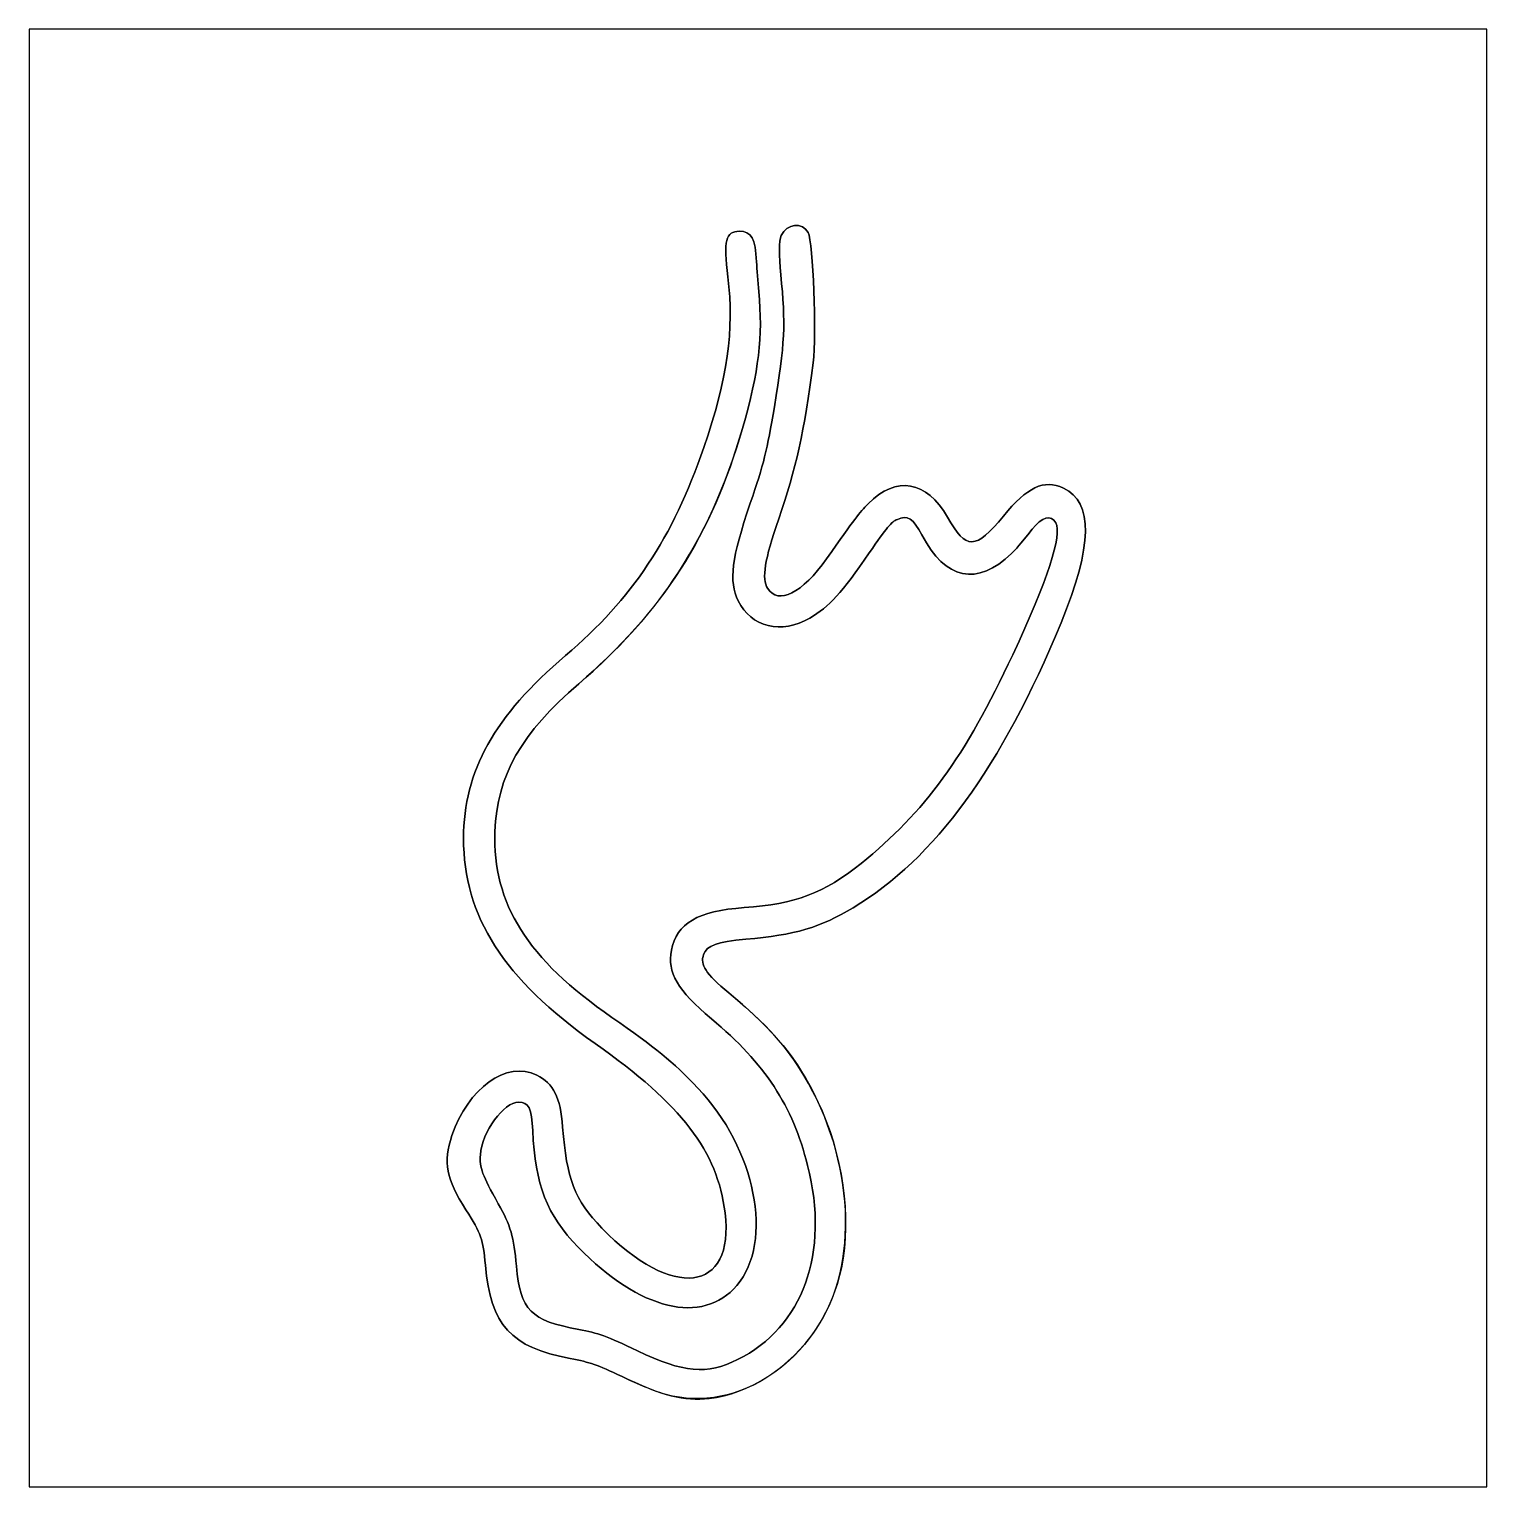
# Model space of a CAD drawing. Header units: millimetres. Extents: x -331 to 0, y 0 to 331.
import ezdxf

# ---------------------------------------------------------------- set-up
doc = ezdxf.new("R2010")
doc.units = ezdxf.units.MM
doc.layers.get('0').update_dxf_attribs({"linetype": 'CONTINUOUS'})

msp = doc.modelspace()

# ---------------------------------------------------------------- linework, layer by layer
msp.add_lwpolyline([(0, 165.39), (0, 330.77), (-165.39, 330.77), (-330.77, 330.77), (-330.77, 165.39), (-330.77, 0), (-165.39, 0), (0, 0)], close=True)
for points in [[(-169.62, 284.9), (-172.71, 284.9), (-173.23, 282.86), (-172.21, 274.54)], [(-172.21, 274.54), (-173.23, 282.86), (-172.71, 284.9), (-169.62, 284.9)], [(-165.72, 277.96), (-165.98, 283.32), (-166.87, 284.91), (-169.62, 284.9)], [(-169.62, 284.9), (-166.87, 284.91), (-165.98, 283.32), (-165.72, 277.96)], [(-154.01, 284.64), (-155.26, 287.06), (-158.88, 286.64), (-160.11, 283.94)], [(-160.11, 283.94), (-158.88, 286.64), (-155.26, 287.06), (-154.01, 284.64)], [(-152.89, 255.02), (-152.05, 261.51), (-152.84, 282.39), (-154.01, 284.64)], [(-154.01, 284.64), (-152.84, 282.39), (-152.05, 261.51), (-152.89, 255.02)], [(-160.11, 283.94), (-160.63, 282.79), (-160.67, 279.44), (-160.22, 275.06)], [(-160.22, 275.06), (-160.67, 279.44), (-160.63, 282.79), (-160.11, 283.94)], [(-165.22, 271.23), (-165.42, 273.36), (-165.64, 276.38), (-165.72, 277.96)], [(-165.72, 277.96), (-165.64, 276.38), (-165.42, 273.36), (-165.22, 271.23)], [(-160.22, 275.06), (-159.06, 264.01), (-159.29, 259.28), (-161.66, 245.1)], [(-161.66, 245.1), (-159.29, 259.28), (-159.06, 264.01), (-160.22, 275.06)], [(-172.21, 274.54), (-170.74, 262.44), (-172.28, 251.52), (-177.68, 235.84)], [(-177.68, 235.84), (-172.28, 251.52), (-170.74, 262.44), (-172.21, 274.54)], [(-168.92, 240.14), (-165.16, 253.18), (-164.24, 260.92), (-165.22, 271.23)], [(-165.22, 271.23), (-164.24, 260.92), (-165.16, 253.18), (-168.92, 240.14)], [(-160.68, 219.63), (-156.74, 231.04), (-154.88, 239.47), (-152.89, 255.02)], [(-152.89, 255.02), (-154.88, 239.47), (-156.74, 231.04), (-160.68, 219.63)], [(-161.66, 245.1), (-163.33, 235.11), (-164.07, 232.14), (-167.13, 223.19)], [(-167.13, 223.19), (-164.07, 232.14), (-163.33, 235.11), (-161.66, 245.1)], [(-168.92, 240.14), (-175.88, 215.95), (-187.06, 198.53), (-206.07, 182.25)], [(-184.68, 205.63), (-177.65, 216.17), (-172.69, 227.03), (-168.92, 240.14)], [(-177.68, 235.84), (-184.75, 215.3), (-193.96, 201.44), (-209.05, 188.64)], [(-209.05, 188.64), (-193.96, 201.44), (-184.75, 215.3), (-177.68, 235.84)], [(-122.4, 220.04), (-127.07, 228.33), (-134.03, 229.52), (-140.36, 223.09)], [(-140.36, 223.09), (-134.03, 229.52), (-127.07, 228.33), (-122.4, 220.04)], [(-96.08, 226.63), (-100.52, 228.66), (-104.3, 226.91), (-109.71, 220.29)], [(-109.71, 220.29), (-104.3, 226.91), (-100.52, 228.66), (-96.08, 226.63)], [(-96.62, 196.06), (-89.43, 213.5), (-89.26, 223.5), (-96.08, 226.63)], [(-96.08, 226.63), (-89.26, 223.5), (-89.43, 213.5), (-96.62, 196.06)], [(-167.13, 223.19), (-171.43, 210.63), (-172.05, 205.6), (-169.89, 201.04)], [(-169.89, 201.04), (-172.05, 205.6), (-171.43, 210.63), (-167.13, 223.19)], [(-140.36, 223.09), (-142.47, 220.95), (-143.33, 219.82), (-149.82, 210.59)], [(-149.82, 210.59), (-143.33, 219.82), (-142.47, 220.95), (-140.36, 223.09)], [(-163.2, 203.89), (-164.58, 206.13), (-163.92, 210.27), (-160.68, 219.63)], [(-160.68, 219.63), (-163.92, 210.27), (-164.58, 206.13), (-163.2, 203.89)], [(-140.14, 211.91), (-136.12, 217.78), (-135.2, 218.88), (-133.75, 219.54)], [(-133.75, 219.54), (-135.2, 218.88), (-136.12, 217.78), (-140.14, 211.91)], [(-133.75, 219.54), (-131.49, 220.58), (-130.13, 219.7), (-128.2, 215.99)], [(-128.2, 215.99), (-130.13, 219.7), (-131.49, 220.58), (-133.75, 219.54)], [(-109.71, 220.29), (-116.03, 212.57), (-118.17, 212.53), (-122.4, 220.04)], [(-122.4, 220.04), (-118.17, 212.53), (-116.03, 212.57), (-109.71, 220.29)], [(-97.8, 218.75), (-96.35, 215.94), (-99.66, 205.8), (-107.58, 188.82)], [(-107.58, 188.82), (-99.66, 205.8), (-96.35, 215.94), (-97.8, 218.75)], [(-103.19, 217.28), (-100.98, 220.07), (-98.79, 220.66), (-97.8, 218.75)], [(-97.8, 218.75), (-98.79, 220.66), (-100.98, 220.07), (-103.19, 217.28)], [(-128.2, 215.99), (-122.89, 205.79), (-115.63, 204.28), (-107.87, 211.77)], [(-107.87, 211.77), (-115.63, 204.28), (-122.89, 205.79), (-128.2, 215.99)], [(-107.87, 211.77), (-106.77, 212.84), (-106.06, 213.68), (-103.19, 217.28)], [(-103.19, 217.28), (-106.06, 213.68), (-106.77, 212.84), (-107.87, 211.77)], [(-153.62, 197.13), (-149.21, 199.72), (-146.36, 202.85), (-140.14, 211.91)], [(-140.14, 211.91), (-146.36, 202.85), (-149.21, 199.72), (-153.62, 197.13)], [(-149.82, 210.59), (-155.3, 202.8), (-160.82, 200.04), (-163.2, 203.89)], [(-163.2, 203.89), (-160.82, 200.04), (-155.3, 202.8), (-149.82, 210.59)], [(-206.07, 182.25), (-197.19, 189.85), (-189.84, 197.89), (-184.68, 205.63)], [(-169.89, 201.04), (-167.05, 195.08), (-160.01, 193.39), (-153.62, 197.13)], [(-153.62, 197.13), (-160.01, 193.39), (-167.05, 195.08), (-169.89, 201.04)], [(-143.78, 131.42), (-125.26, 142.55), (-110.12, 163.3), (-96.62, 196.06)], [(-96.62, 196.06), (-110.12, 163.3), (-125.26, 142.55), (-143.78, 131.42)], [(-209.05, 188.64), (-225.21, 174.92), (-232.19, 162.43), (-232.2, 147.18)], [(-232.2, 147.18), (-232.19, 162.43), (-225.21, 174.92), (-209.05, 188.64)], [(-107.58, 188.82), (-118.36, 165.71), (-127.53, 153.09), (-142.01, 141.44)], [(-142.01, 141.44), (-127.53, 153.09), (-118.36, 165.71), (-107.58, 188.82)], [(-225.08, 148.72), (-224.68, 161.22), (-219.08, 171.11), (-206.07, 182.25)], [(-206.07, 182.25), (-219.08, 171.11), (-224.68, 161.22), (-225.08, 148.72)], [(-232.2, 147.18), (-232.21, 129.44), (-223.16, 115.3), (-202.37, 100.61)], [(-202.37, 100.61), (-223.16, 115.3), (-232.21, 129.44), (-232.2, 147.18)], [(-198.54, 106.52), (-217.79, 119.84), (-225.59, 132.25), (-225.08, 148.72)], [(-225.08, 148.72), (-225.59, 132.25), (-217.79, 119.84), (-198.54, 106.52)], [(-142.01, 141.44), (-150.35, 134.73), (-156.89, 132.25), (-168.49, 131.43)], [(-168.49, 131.43), (-156.89, 132.25), (-150.35, 134.73), (-142.01, 141.44)], [(-168.49, 131.43), (-179.11, 130.67), (-183.81, 127.92), (-185.02, 121.76)], [(-185.02, 121.76), (-183.81, 127.92), (-179.11, 130.67), (-168.49, 131.43)], [(-168.14, 124.25), (-156.96, 125.24), (-151.25, 126.92), (-143.78, 131.42)], [(-143.78, 131.42), (-151.25, 126.92), (-156.96, 125.24), (-168.14, 124.25)], [(-177.72, 120.77), (-176.91, 122.9), (-174.85, 123.65), (-168.14, 124.25)], [(-168.14, 124.25), (-174.85, 123.65), (-176.91, 122.9), (-177.72, 120.77)], [(-185.02, 121.76), (-186.01, 116.72), (-183.66, 112.67), (-175.97, 106.21)], [(-175.97, 106.21), (-183.66, 112.67), (-186.01, 116.72), (-185.02, 121.76)], [(-172, 112.07), (-177.31, 116.52), (-178.59, 118.47), (-177.72, 120.77)], [(-177.72, 120.77), (-178.59, 118.47), (-177.31, 116.52), (-172, 112.07)], [(-154.95, 93.31), (-158.97, 100.05), (-163.16, 104.67), (-172, 112.07)], [(-172, 112.07), (-161.31, 103.12), (-156.55, 97.32), (-151.85, 87.54)], [(-179.05, 90.49), (-184.86, 96.57), (-188.56, 99.62), (-198.54, 106.52)], [(-198.54, 106.52), (-188.56, 99.62), (-184.86, 96.57), (-179.05, 90.49)], [(-175.97, 106.21), (-163.71, 95.93), (-157.57, 86.56), (-154.12, 72.92)], [(-154.12, 72.92), (-157.57, 86.56), (-163.71, 95.93), (-175.97, 106.21)], [(-202.37, 100.61), (-182.57, 86.62), (-174.6, 76.23), (-172.87, 62.19)], [(-172.87, 62.19), (-174.6, 76.23), (-182.57, 86.62), (-202.37, 100.61)], [(-215.59, 93.43), (-222.4, 96.79), (-231.22, 90.49), (-234.83, 79.7)], [(-234.83, 79.7), (-231.22, 90.49), (-222.4, 96.79), (-215.59, 93.43)], [(-209.71, 81.65), (-210.21, 88.4), (-211.78, 91.54), (-215.59, 93.43)], [(-215.59, 93.43), (-211.78, 91.54), (-210.21, 88.4), (-209.71, 81.65)], [(-152.18, 35.8), (-142.33, 50.4), (-143.47, 74.06), (-154.95, 93.31)], [(-170.17, 45.7), (-161.74, 55.63), (-165.93, 76.76), (-179.05, 90.49)], [(-179.05, 90.49), (-165.93, 76.76), (-161.74, 55.63), (-170.17, 45.7)], [(-228.38, 75.31), (-228, 80.53), (-223.09, 87.3), (-219.67, 87.32)], [(-219.67, 87.32), (-223.09, 87.3), (-228, 80.53), (-228.38, 75.31)], [(-219.67, 87.32), (-217.45, 87.33), (-216.74, 85.88), (-216.51, 80.83)], [(-216.51, 80.83), (-216.74, 85.88), (-217.45, 87.33), (-219.67, 87.32)], [(-151.85, 87.54), (-146.18, 75.74), (-144.1, 61.15), (-146.45, 49.73)], [(-234.83, 79.7), (-236.86, 73.62), (-236.16, 69.9), (-231.65, 62.85)], [(-231.65, 62.85), (-236.16, 69.9), (-236.86, 73.62), (-234.83, 79.7)], [(-216.51, 80.83), (-215.94, 68.43), (-213.35, 61.8), (-206.18, 54.39)], [(-206.18, 54.39), (-213.35, 61.8), (-215.94, 68.43), (-216.51, 80.83)], [(-200.8, 58.7), (-206.95, 65.06), (-208.84, 69.93), (-209.71, 81.65)], [(-209.71, 81.65), (-208.84, 69.93), (-206.95, 65.06), (-200.8, 58.7)], [(-224.31, 64.24), (-227.95, 70.71), (-228.59, 72.47), (-228.38, 75.31)], [(-228.38, 75.31), (-228.59, 72.47), (-227.95, 70.71), (-224.31, 64.24)], [(-154.12, 72.92), (-149.1, 53.06), (-155.16, 36.29), (-170.03, 28.87)], [(-170.03, 28.87), (-155.16, 36.29), (-149.1, 53.06), (-154.12, 72.92)], [(-220.19, 50.06), (-220.79, 56.76), (-221.52, 59.29), (-224.31, 64.24)], [(-224.31, 64.24), (-221.52, 59.29), (-220.79, 56.76), (-220.19, 50.06)], [(-231.65, 62.85), (-228.17, 57.39), (-227.77, 56.24), (-227.24, 50.28)], [(-227.24, 50.28), (-227.77, 56.24), (-228.17, 57.39), (-231.65, 62.85)], [(-172.87, 62.19), (-170.63, 44.02), (-184.88, 42.24), (-200.8, 58.7)], [(-200.8, 58.7), (-184.88, 42.24), (-170.63, 44.02), (-172.87, 62.19)], [(-206.18, 54.39), (-192.3, 40.04), (-177.92, 36.57), (-170.17, 45.7)], [(-170.17, 45.7), (-177.92, 36.57), (-192.3, 40.04), (-206.18, 54.39)], [(-227.24, 50.28), (-226.04, 36.7), (-221.45, 31.65), (-208.03, 29.12)], [(-208.03, 29.12), (-221.45, 31.65), (-226.04, 36.7), (-227.24, 50.28)], [(-206.07, 35.72), (-216.98, 37.72), (-219.31, 40.09), (-220.19, 50.06)], [(-220.19, 50.06), (-219.31, 40.09), (-216.98, 37.72), (-206.07, 35.72)], [(-146.45, 49.73), (-150.44, 30.4), (-168.16, 16.93), (-184.79, 20.61)], [(-192.73, 30.87), (-199.77, 34.24), (-201.52, 34.88), (-206.07, 35.72)], [(-206.07, 35.72), (-201.52, 34.88), (-199.77, 34.24), (-192.73, 30.87)], [(-176.46, 20.07), (-167.51, 20.99), (-158.03, 27.13), (-152.18, 35.8)], [(-170.03, 28.87), (-176.97, 25.4), (-182.29, 25.87), (-192.73, 30.87)], [(-192.73, 30.87), (-182.29, 25.87), (-176.97, 25.4), (-170.03, 28.87)], [(-208.03, 29.12), (-203.32, 28.23), (-202.01, 27.77), (-196.22, 25.03)], [(-196.22, 25.03), (-202.01, 27.77), (-203.32, 28.23), (-208.03, 29.12)], [(-196.22, 25.03), (-186.92, 20.61), (-182.36, 19.47), (-176.46, 20.07)], [(-184.79, 20.61), (-187.9, 21.3), (-190.4, 22.26), (-196.22, 25.03)]]:
    msp.add_open_spline(points, degree=3)

doc.saveas('drawing.dxf')
